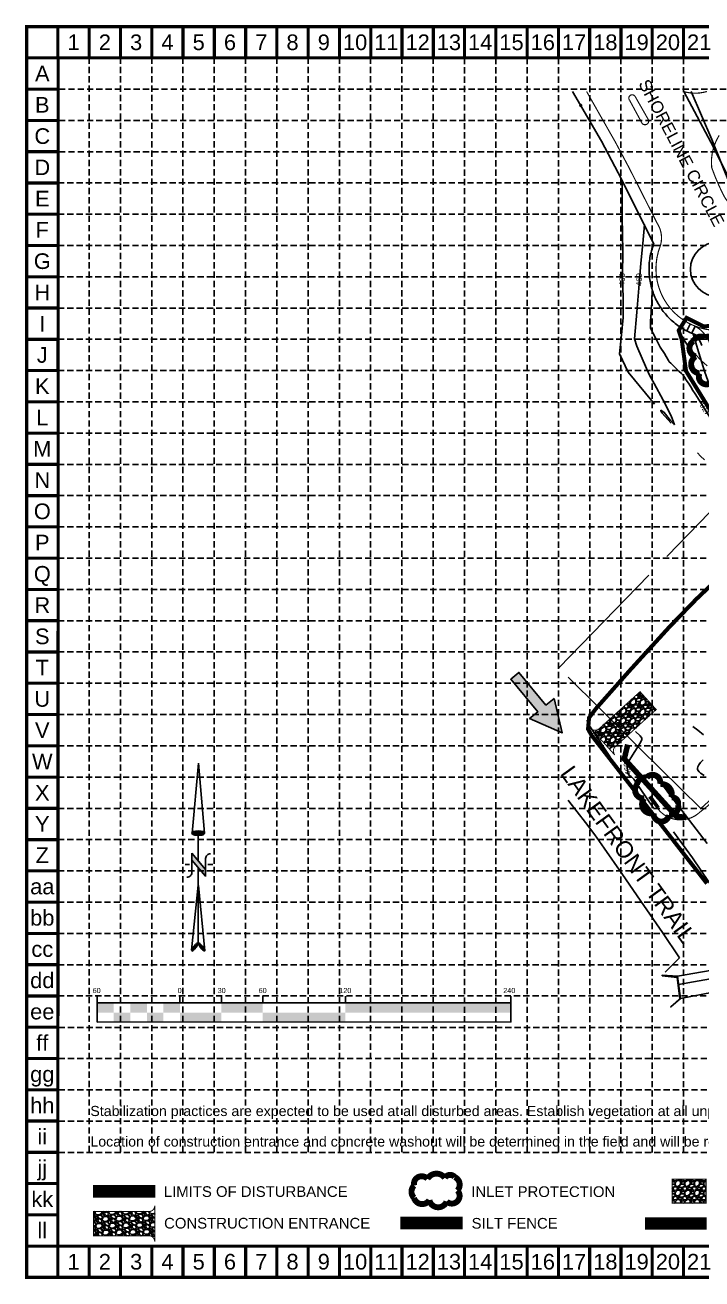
# Model space of a CAD drawing. Header units: inches. Extents: x 12501 to 13956, y 5211 to 6121.
# Drawn here: x 12501 to 12992, y 5211 to 6121 of the extents above; entities that cross this region are included whole.
import ezdxf
from ezdxf.enums import TextEntityAlignment as Align

# ---------------------------------------------------------------- set-up
doc = ezdxf.new("R2010")
doc.units = ezdxf.units.IN
doc.header["$MEASUREMENT"] = 0
for name, pattern in [('ACAD_ISO02W100', [15, 12, -3]), ('DASHED', [0.75, 0.5, -0.25]), ('HIDDEN', [0.375, 0.25, -0.125]), ('PHANTOM2', [1.25, 0.625, -0.125, 0.125, -0.125, 0.125, -0.125])]:
    doc.linetypes.add(name, pattern=pattern)
doc.layers.get('0').update_dxf_attribs({"color": 9})
for name, color, linetype in [('ARROWS', 252, 'Continuous'), ('BASE', 7, 'Continuous'), ('CenterLine', 250, 'Continuous'), ('Curb', 250, 'Continuous'), ('EC', 43, 'Continuous'), ('GRID', 254, 'HIDDEN'), ('LEGEND', 7, 'Continuous'), ('Misc', 250, 'Continuous'), ('NARROW', 7, 'Continuous'), ('PC', 43, 'Continuous'), ('PropertyLine', 250, 'Continuous'), ('SILT FENCE', 200, 'Continuous'), ('Storm', 5, 'Continuous')]:
    doc.layers.add(name, color=color, linetype=linetype)
doc.styles.get("Standard").update_dxf_attribs({"font": 'ARIAL.TTF', "height": 25})

# ---------------------------------------------------------------- blocks, each defined once
blk = doc.blocks.new('A$C696B6F37')
at = {"layer": 'CenterLine'}
h = blk.add_hatch(color=7, dxfattribs=at)
h.paths.add_polyline_path([(2191, 83), (3632, 83), (3632, 167), (2191, 167)])
h.paths.add_polyline_path([(1471, 83), (2191, 83), (2191, 0), (1471, 0)])
h.paths.add_polyline_path([(1111, 83), (750, 83), (750, 0), (1111, 0)])
h.paths.add_polyline_path([(1471, 167), (1111, 167), (1111, 83), (1471, 83)])
h.paths.add_polyline_path([(751, 167), (607, 167), (607, 83), (750, 83)])
h.paths.add_polyline_path([(607, 83), (463, 83), (463, 0), (606, 0)])
h.paths.add_polyline_path([(463, 167), (319, 167), (319, 83), (463, 83)])
h.paths.add_polyline_path([(319, 83), (175, 83), (175, 0), (318, 0)])
h.paths.add_polyline_path([(175, 167), (31, 167), (31, 83), (175, 83)])
edge = h.paths.add_edge_path()
edge.add_line((31, 83), (3618, 83))
at = {"layer": 'CenterLine', "color": 7}
for p, q in [((31, 167), (31, 227)), ((751, 167), (751, 227)), ((1111, 167), (1111, 227)), ((1471, 167), (1471, 227)), ((2191, 167), (2191, 227)), ((3632, 167), (3632, 227))]:
    blk.add_line(p, q, dxfattribs=at)
blk.add_lwpolyline([(31, 167), (3632, 167), (3632, 2), (31, 0)], close=True, dxfattribs=at)
for s, p in [('60', (-9, 253)), ('0', (731, 253)), ('30', (1079, 253)), ('60', (1436, 253)), ('120', (2138, 253)), ('240', (3565, 253))]:
    blk.add_text(s, height=45, dxfattribs=at).set_placement(p)
blk = doc.blocks.new('North Arrow')
at = {"layer": 'NARROW'}
for p, q in [((32.43, 3.06), (32.43, 4.63)), ((0, 0), (22.36, 2)), ((0, 0), (22.33, -2.02)), ((28.77, -2.09), (34.02, 2.32)), ((36.18, 2.33), (30.46, 2.33)), ((36.16, 2.32), (31.04, -2.09)), ((39.1, 0.01), (59.96, 2.11)), ((31.2, -0.05), (21.66, -0.05)), ((21.66, -0.05), (21.66, -0.05)), ((28.77, -2.09), (34.95, -2.09)), ((32.43, -4.26), (32.43, -2.8)), ((57.45, -0.05), (33.41, -0.05)), ((59.83, -2.14), (39.04, -0.01)), ((57.69, -0.03), (57.77, -0.01)), ((57.77, -0.05), (57.69, -0.03))]:
    blk.add_line(p, q, dxfattribs=at)
blk.add_lwpolyline([(22.36, -2.03), (22.59, -1.93, 0.091577), (22.87, -1.44, 0.048306), (23.03, -0.75), (23.07, -0.01), (23.01, 0.82, 0.048306), (22.87, 1.42, 0.091577), (22.59, 1.91), (22.36, 2.01), (22.14, 1.91, 0.091577), (21.86, 1.42, 0.048306), (21.72, 0.82), (21.66, -0.01), (21.72, -0.83, 0.048306), (21.86, -1.44, 0.091577), (22.14, -1.93)], format="xyb", close=True, dxfattribs=at)
for points in [[(57.46, -0.03), (57.44, 0.08, -0.066818), (57.67, 0.47, -0.03073), (58.01, 0.84), (58.52, 1.29), (59.07, 1.7, -0.03073), (59.5, 1.95, -0.066818), (59.93, 2.1), (60.04, 2.06)], [(60.04, 2.06), (60.05, 1.95, -0.066818), (59.82, 1.56, -0.03073), (59.43, 1.14), (58.97, 0.74), (58.42, 0.33, -0.03073), (57.99, 0.08, -0.036692), (57.76, -0.02)], [(57.46, -0.04), (57.44, -0.15, 0.066818), (57.67, -0.54, 0.03073), (58.01, -0.9), (58.52, -1.36), (59.07, -1.77, 0.03073), (59.5, -2.02, 0.066818), (59.93, -2.17), (60.04, -2.13)], [(60.04, -2.13), (60.05, -2.01, 0.066818), (59.82, -1.63, 0.03073), (59.43, -1.2), (58.97, -0.8), (58.42, -0.4, 0.03073), (57.99, -0.15, 0.036692), (57.76, -0.05)]]:
    blk.add_lwpolyline(points, format="xyb", dxfattribs=at)
for centre, start, end in [((30.46, 3.86), 178.8769, 270), ((34.95, -3.62), 358.8769, 90)]:
    blk.add_arc(centre, 1.53, start, end, dxfattribs=at)
for points in [[(23.03, -0.76), (21.67, -0.05), (23.07, -0.05), (21.72, 0.82)], [(23.07, -0.05), (21.72, 0.82), (23.02, 0.75), (21.85, 1.42)], [(23.02, 0.75), (21.85, 1.42), (22.87, 1.44), (22.14, 1.91)], [(22.87, 1.44), (22.14, 1.91), (22.59, 1.91), (22.36, 2)], [(31.05, -2.09), (36.15, 2.36), (28.75, -2.06), (34.01, 2.36)], [(57.44, 0.08), (57.7, -0.01), (57.5, 0.21), (57.77, -0.01)], [(57.45, -0.04), (57.69, -0.02), (57.44, 0.08), (57.7, -0.01)], [(57.5, 0.21), (57.77, -0.01), (57.6, 0.39), (57.94, 0.06)], [(57.6, 0.39), (57.94, 0.06), (57.68, 0.5), (58.07, 0.13)], [(57.68, 0.5), (58.07, 0.13), (57.84, 0.66), (58.29, 0.26)], [(57.84, 0.66), (58.29, 0.26), (58.03, 0.86), (58.52, 0.41)], [(58.03, 0.86), (58.52, 0.41), (58.26, 1.07), (58.73, 0.57)], [(58.26, 1.07), (58.73, 0.57), (58.52, 1.3), (59.05, 0.81)], [(58.52, 1.3), (59.05, 0.81), (58.7, 1.42), (59.26, 0.99)], [(59.26, 1), (58.69, 1.42), (59.45, 1.15), (59, 1.65)], [(59.45, 1.15), (59, 1.65), (59.62, 1.34), (59.28, 1.82)], [(59.62, 1.34), (59.28, 1.82), (59.81, 1.55), (59.49, 1.95)], [(59.81, 1.55), (59.49, 1.95), (59.93, 1.73), (59.69, 2.04)], [(59.93, 1.73), (59.69, 2.04), (60.05, 1.94), (59.93, 2.1)], [(60.05, 1.94), (59.93, 2.1), (60.04, 2.06)], [(22.87, -1.44), (21.72, -0.87), (23.03, -0.76), (21.67, -0.05)], [(22.58, -1.93), (21.86, -1.45), (22.87, -1.44), (21.72, -0.87)], [(22.36, -2.01), (22.14, -1.93), (22.58, -1.93), (21.86, -1.45)], [(57.44, -0.14), (57.69, -0.02), (57.45, -0.04), (57.69, -0.02)], [(57.46, -0.19), (57.7, -0.03), (57.44, -0.14), (57.69, -0.02)], [(57.53, -0.33), (57.76, -0.05), (57.46, -0.19), (57.7, -0.03)], [(57.63, -0.48), (57.9, -0.1), (57.53, -0.33), (57.76, -0.05)], [(57.78, -0.66), (58.09, -0.2), (57.63, -0.48), (57.9, -0.1)], [(57.97, -0.87), (58.34, -0.35), (57.78, -0.66), (58.09, -0.2)], [(58.24, -1.11), (58.61, -0.54), (57.97, -0.87), (58.34, -0.35)], [(58.61, -1.43), (58.93, -0.77), (58.24, -1.11), (58.61, -0.54)], [(58.91, -1.64), (59.2, -1), (58.61, -1.43), (58.93, -0.77)], [(59.12, -1.79), (59.57, -1.36), (58.92, -1.65), (59.2, -1.01)], [(59.35, -1.93), (59.81, -1.62), (59.12, -1.79), (59.57, -1.36)], [(59.54, -1.32), (59.41, -1.18), (59.21, -1.01)], [(59.58, -2.05), (59.93, -1.79), (59.35, -1.93), (59.81, -1.62)], [(59.78, -2.13), (60.05, -2.01), (59.58, -2.05), (59.93, -1.79)], [(59.92, -2.17), (60.04, -2.13), (59.78, -2.13), (60.05, -2.01)]]:
    blk.add_solid(points, dxfattribs=at)
blk = doc.blocks.new('flow arrow')
blk.add_lwpolyline([(-67.01, -25.36), (-59.33, -25.42), (-59.57, -56.14), (-51.89, -56.2), (-51.65, -25.48), (-43.97, -25.54), (-55.3, -2.41), (-67.01, -25.36)], close=True)
at = {"color": 254}
for points in [[(-43.97, -25.54), (-67.01, -25.36), (-55.3, -2.41), (-67.01, -25.36)], [(-59.57, -56.14), (-51.89, -56.2), (-59.33, -25.42), (-51.65, -25.48)]]:
    blk.add_solid(points, dxfattribs=at)

msp = doc.modelspace()

# ---------------------------------------------------------------- hatches: boundary and pattern name
at = {"layer": 'LEGEND'}
h = msp.add_hatch(dxfattribs=at)
h.set_pattern_fill('GRAVEL', color=33, scale=6.989664, angle=-181.80366, style=0)
h.set_pattern_definition([(46.209145, (17356.57245, 15326.57136), (57.869566444, 61.11585162), [0.9403615, -93.0959554]), (3.1660448, (17357.2232, 15327.25018), (-84.054418732, -4.346184177), [1.61369, -159.7552455]), (310.7067448, (17358.83443, 15327.3393), (-67.44198745, 79.048237646), [1.1378335, -112.6456553]), (85.4700448, (17361.61405, 15329.00006), (-11.386100776, -139.504034817), [1.469493, -145.4797856]), (111.0300448, (17361.7301, 15330.46496), (32.291120778, -84.934375833), [1.4409543, -142.654668]), (175.4700448, (17361.213, 15331.80994), (139.504034817, -11.386100776), [1.469493, -145.4797856]), (215.8905448, (17359.7481, 15331.926), (93.020631121, 67.0019928423), [1.9433294, -192.3894574]), (250.4516448, (17358.17375, 15330.78674), (-53.743404077, -152.156427871), [1.834703, -181.635663]), (299.6259448, (17357.55985, 15329.0578), (53.029717284, -92.580556337), [1.4744697, -145.972662]), (353.432745, (17358.28873, 15327.7761), (-76.628227648, 9.406102382), [1.683335, -82.483373]), (40.5937448, (17359.96102, 15327.58355), (86.2544264724, 74.208202324), [2.176917, -215.514944]), (317.010445, (17354.6999, 15329.2877), (47.583452925, -43.45716484), [0.7430083, -73.558138]), (349.6655448, (17355.2434, 15328.78108), (-90.380611919, 16.832410336), [1.4135688, -139.943643]), (43.196345, (17356.634, 15328.5275), (0.2199964, 6.9862036), [0.9884853, -8.896389]), (21.394945, (17357.0967, 15327.67375), (-35.37099818, -12.87243036), [0.532319, -52.6993786]), (109.997745, (17357.5923, 15327.868), (6.32621166, -21.17860248), [0.752808, -36.8876883]), (209.160145, (17357.3349, 15328.5754), (-21.39858368, -13.31243154), [1.222695, -39.5337027]), (339.761445, (17356.2671, 15327.9796), (-13.75240986, 7.42618306), [0.8841296, -21.2191323]), (194.5858448, (17361.6443, 15327.74034), (-70.522016941, -18.758589261), [1.2385685, -122.6185993]), (248.542545, (17360.44566, 15327.42843), (30.36473283, 75.968246071), [1.0390905, -102.869743]), (111.394945, (17356.2231, 15326.5824), (12.87243036, -35.37099818), [1.0646307, -52.1670668]), (161.8068448, (17355.83476, 15327.57363), (69.202042012, -23.158517349), [1.2385685, -122.6185993]), (157.640345, (17361.7807, 15332.0718), (34.491028114, -15.07235704), [1.194394, -58.525327]), (112.971445, (17360.6761, 15332.52616), (32.510991822, -77.948219498), [1.000766, -99.0759977]), (244.997745, (17356.3733, 15333.5708), (-15.0723938, -34.49101217), [1.0646307, -52.1670668]), (195.5503448, (17355.9233, 15332.6059), (91.700616674, 25.084814166), [1.1716844, -115.9964445]), (247.640345, (17359.7965, 15333.463), (15.07235704, 34.491028114), [0.597197, -59.1225237]), (279.506245, (17356.7924, 15333.5576), (6.10619928, -28.16480674), [0.356403, -35.2840286]), (344.160145, (17356.8513, 15333.206), (-20.73861212, 7.64617703), [1.4409543, -27.378166]), (4.2053448, (17358.23755, 15332.81274), (-70.082008584, -4.786233138), [1.3353754, -132.2019744]), (121.886445, (17357.3547, 15329.2041), (6.54621812, -14.1923964), [1.0080634, -24.193528]), (171.3535448, (17356.82217, 15330.06006), (-118.3254250965, 17.712396612), [1.7599556, -174.2353]), (239.141745, (17355.0822, 15330.32464), (29.484780414, 48.02342714), [0.719628, -71.2433707]), (268.196345, (17354.713, 15329.707), (6.766205, -7.2061978), [0.41938, -6.5702845]), (298.452745, (17358.37067, 15332.59875), (-26.404794893, 49.78341134), [0.971032, -96.1324893]), (226.209145, (17358.8333, 15331.745), (-57.869566444, -61.11585162), [1.880723, -92.155594]), (178.196345, (17357.532, 15330.3874), (-7.2061978, -6.766205), [1.8173127, -5.1723517]), (143.501145, (17355.71538, 15330.44457), (68.321997624, -51.103432328), [1.105164, -109.411132]), (72.250945, (17354.827, 15331.1019), (7.86618609, 27.7248102), [1.017709, -49.8678166]), (25.8423448, (17355.13722, 15332.0712), (134.93776279, 65.682138162), [1.657005, -164.043747]), (353.6224448, (17356.62852, 15332.79348), (90.600627042, -9.846117843), [1.753001, -173.546895])])
edge = h.paths.add_edge_path()
edge.add_line((12911.5, 5610.51), (12929.08, 5591.07))
edge.add_arc((12932.32, 5594), 4.37, 132.16966, 222.1306, ccw=False)
edge.add_line((12929.39, 5597.24), (12959.08, 5624.1))
edge.add_line((12959.08, 5624.1), (12947.35, 5637.07))
edge.add_line((12947.35, 5637.07), (12917.67, 5610.2))
edge.add_arc((12914.74, 5613.44), 4.37, 222.1306, 312.16966, ccw=False)
at = {"layer": 'LEGEND', "linetype": 'ACAD_ISO02W100'}
h = msp.add_hatch(dxfattribs=at)
h.set_pattern_fill('GRAVEL', color=240, scale=6.913975, style=0)
h.set_pattern_definition([(228.0128, (12459.26924, 4916.9383), (-55.31178444, -62.22578052), [0.93018, -92.087836]), (184.9697, (12458.64698, 4916.2469), (82.96770226, 6.91391448), [1.596215, -158.025285]), (132.5104, (12457.05677, 4916.10863), (69.13968166, -76.05378038), [1.12551, -111.425836]), (267.2737, (12454.36032, 4914.38014), (6.91394705, 138.2794937), [1.45358, -143.90441]), (292.8337, (12454.29118, 4912.9282), (-34.5699414, 82.96767019), [1.42535, -141.109886]), (357.2737, (12454.8443, 4911.61455), (-138.2794937, 6.91394705), [1.45358, -143.90441]), (37.6942, (12456.29623, 4911.5454), (-89.881720365, -69.13967949), [1.922285, -190.306106]), (72.2553, (12457.8173, 4912.7208), (48.39789649, 152.10741477), [1.814835, -179.668763]), (121.4296, (12458.37043, 4914.44928), (-55.3118536, 89.88163526), [1.4585, -144.39195]), (175.2364, (12457.6099, 4915.6938), (76.05372695, -6.91391604), [1.665106, -81.590175]), (222.3974, (12455.95053, 4915.83208), (-82.96774582, -76.05366567), [2.153344, -213.18117]), (138.8141, (12461.20516, 4914.311), (-48.39784245, 41.4838289), [0.73496, -72.76159]), (171.4692, (12460.65204, 4914.79498), (89.88165772, -13.82800386), [1.39826, -138.42822]), (225, (12459.269, 4915.0024), (-8e-16, -6.913977), [0.97778, -8.80005]), (203.1986, (12458.7853, 4915.8321), (34.569871, 13.8279583), [0.526554, -52.128706]), (291.8014, (12458.3013, 4915.6247), (-6.913974, 20.7419256), [0.744656, -36.48824]), (30.9638, (12458.5778, 4914.9333), (20.74191, 13.8279663), [1.209455, -39.1056]), (161.5651, (12459.615, 4915.5555), (13.827952, -6.9139635), [0.874556, -20.989354]), (16.3895, (12454.2912, 4915.62466), (69.13976103, 20.74187334), [1.225156, -121.290784]), (70.3462, (12455.46656, 4915.97036), (-27.65586547, -76.05373518), [1.02784, -101.755785]), (293.1986, (12459.6149, 4916.9383), (-13.8279583, 34.569871), [1.0531, -51.60216]), (343.6105, (12460.02978, 4915.97036), (-69.13976103, 20.74187334), [1.225156, -121.290784]), (339.444, (12454.2912, 4911.338), (-34.5698857, 13.8279215), [1.18146, -57.891567]), (294.7751, (12455.3974, 4910.92315), (-34.5698189, 76.05374407), [0.98993, -98.00312]), (66.8014, (12459.6841, 4910.0243), (13.8279583, 34.569871), [1.0531, -51.60216]), (17.354, (12460.0989, 4910.9923), (-89.88168354, -27.65586032), [1.158996, -114.74034]), (69.444, (12456.2962, 4910.0243), (-13.8279215, -34.5698857), [0.59073, -58.482297]), (101.3099, (12459.2692, 4910.0243), (-6.9139582, 27.6559035), [0.352544, -34.901944]), (165.9638, (12459.2001, 4910.37), (20.7419275, -6.913961), [1.42535, -27.08169]), (186.009, (12457.8173, 4910.71573), (69.1397441, 6.91396986), [1.320915, -130.77038]), (303.6901, (12458.5778, 4914.311), (-6.913984, 13.827946), [0.99715, -23.93154]), (353.1572, (12459.13096, 4913.48132), (117.53756352, -13.82800446), [1.7409, -172.348537]), (60.9454, (12460.85946, 4913.2739), (-27.6558985, -48.39782474), [0.711835, -70.47189]), (90, (12461.205, 4913.896), (-6.913975, 6.913975), [0.41484, -6.499136]), (120.2564, (12457.67903, 4910.92315), (27.65586298, -48.39783906), [0.96052, -95.09149]), (48.0128, (12457.19505, 4911.75283), (55.31178444, 62.22578052), [1.86036, -91.15766]), (0, (12458.4396, 4913.1356), (6.913975, 6.913975), [1.79763, -5.11634]), (325.3048, (12460.2372, 4913.13563), (-69.13970614, 48.3978816), [1.093196, -108.22634]), (254.0546, (12461.136, 4912.5134), (-6.9139738, -27.6558992), [1.00669, -49.32781]), (207.646, (12460.85946, 4911.5454), (-131.36548809, -69.13979916), [1.63906, -162.267347]), (175.4261, (12459.40752, 4910.78487), (-89.88167344, 6.91393864), [1.73402, -171.667587])])
h.paths.add_polyline_path([(12970.62, 5265.99), (12995.22, 5266.03), (12995.22, 5283.32), (12970.6, 5283.27)])
at = {"layer": 'LEGEND'}
h = msp.add_hatch(dxfattribs=at)
h.set_pattern_fill('GRAVEL', color=33, scale=6.989664, angle=-43.93426, style=0)
h.set_pattern_definition([(184.078545, (2781.02703, 1014.1876), (-83.91499975, -6.504372116), [0.9403615, -93.0959554]), (141.0354448, (2780.08905, 1014.1207), (65.251762471, -53.162412658), [1.61369, -159.7552455]), (88.576145, (2778.83435, 1015.13545), (-3.011189007, -103.865192855), [1.1378335, -112.6456553]), (223.339445, (2775.65887, 1015.76844), (102.026619506, 95.820602865), [1.469493, -145.4797856]), (248.899445, (2774.5901, 1014.7599), (33.028248866, 84.650454553), [1.4409543, -142.654668]), (313.339445, (2774.07135, 1013.41556), (-95.820602865, 102.026619506), [1.469493, -145.4797856]), (353.7599448, (2775.0799, 1012.3468), (-113.9322084886, 12.7104967616), [1.9433294, -192.3894574]), (28.3210448, (2777.0117, 1012.13557), (141.9270581506, 76.789596879), [1.834703, -181.635663]), (77.495345, (2778.6268, 1013.00598), (22.777371162, 104.232920375), [1.4744697, -145.972662]), (131.302145, (2778.94605, 1014.44547), (50.519020625, -58.3796933), [1.683335, -82.483373]), (178.4631448, (2777.835, 1015.71006), (-113.7483610394, 2.8273201187), [2.176917, -215.514944]), (94.879845, (2780.59355, 1010.91695), (-6.136673434, 64.14866645), [0.7430083, -73.558138]), (127.534945, (2780.53034, 1011.65727), (55.736295331, -73.112587366), [1.4135688, -139.943643]), (181.065745, (2779.669, 1012.778), (-4.8496578, -5.0335135), [0.9884853, -8.896389]), (159.264345, (2779.8987, 1013.7217), (34.866877286, -14.181249736), [0.532319, -52.6993786]), (247.867145, (2779.4009, 1013.9102), (9.51545879, 19.950193), [0.752808, -36.8876883]), (347.029545, (2779.1173, 1013.2128), (24.79985047, -4.481923), [1.222695, -39.5337027]), (117.630845, (2780.3088, 1012.9384), (5.21737746, -14.7328186), [0.8841296, -21.2191323]), (332.455245, (2776.48147, 1016.72297), (64.88406383, -33.396074701), [1.2385685, -122.6185993]), (26.411945, (2777.57965, 1016.1502), (-73.48025352, -35.970039666), [1.0390905, -102.869743]), (249.264345, (2781.2787, 1013.9451), (14.181249736, 34.866877286), [1.0646307, -52.1670668]), (299.676245, (2780.90177, 1012.94943), (-35.786196679, 63.597072824), [1.2385685, -122.6185993]), (295.509745, (2773.4747, 1013.6022), (-15.468275675, 34.31529418), [1.194394, -58.525327]), (250.840845, (2773.98906, 1012.52424), (28.178715727, 79.616892002), [1.000766, -99.0759977]), (22.867145, (2776.4794, 1008.8631), (34.31531075, 15.46823919), [1.0646307, -52.1670668]), (333.419745, (2777.46035, 1009.2768), (-84.834263687, 42.91152182), [1.1716844, -115.9964445]), (25.509745, (2774.013, 1011.2394), (-34.31529418, -15.468275675), [0.597197, -59.1225237]), (57.375645, (2776.1774, 1009.1541), (14.36512889, 24.98369629), [0.356403, -35.2840286]), (122.029545, (2776.3695, 1009.4542), (10.25089162, -19.58247372), [1.4409543, -27.378166]), (142.074745, (2775.6053, 1010.67585), (55.184770935, -43.463053409), [1.3353754, -132.2019744]), (259.755845, (2778.6808, 1012.7598), (4.66579184, 14.9166844), [1.0080634, -24.193528]), (309.2229448, (2778.50153, 1011.76782), (75.8703480196, -92.511218289), [1.7599556, -174.2353]), (17.011145, (2779.6144, 1010.4044), (-54.08164385, -15.835959996), [0.719628, -71.2433707]), (46.065745, (2780.3026, 1010.615), (-0.1838556, 9.8831682), [0.41938, -6.5702845]), (76.322145, (2775.6501, 1010.92385), (-13.813584142, -54.633196237), [0.971032, -96.1324893]), (4.078545, (2775.87974, 1011.86735), (83.91499975, 6.504372116), [1.880723, -92.155594]), (316.065745, (2777.756, 1012.001), (9.8831682, 0.1838556), [1.8173127, -5.1723517]), (281.370545, (2779.0644, 1010.7402), (-16.387454367, 83.731162027), [1.105164, -109.411132]), (210.120345, (2779.2823, 1009.6567), (-24.43213722, -15.28439254), [1.017709, -49.8678166]), (163.7117448, (2778.402, 1009.14602), (-144.133305861, 41.8082915445), [1.657005, -164.043747]), (131.4918448, (2776.8115, 1009.61077), (-60.586026658, 68.079020489), [1.753001, -173.546895])])
edge = h.paths.add_edge_path()
edge.add_line((12595.33, 5237.93), (12595.33, 5264.15))
edge.add_arc((12590.96, 5264.15), 4.37, -89.96094, 0, ccw=False)
edge.add_line((12590.96, 5259.78), (12550.93, 5259.77))
edge.add_line((12550.93, 5259.77), (12550.93, 5242.29))
edge.add_line((12550.93, 5242.29), (12590.96, 5242.3))
edge.add_arc((12590.96, 5237.93), 4.37, 0, 90.03906, ccw=False)
at = {"layer": 'Storm'}
msp.add_hatch(color=5, dxfattribs=at).paths.add_polyline_path([(12955.6, 5561.91), (12953.24, 5560.13), (12959.48, 5552.06), (12961.56, 5553.59)])

# ---------------------------------------------------------------- linework, layer by layer
at = {"layer": 'BASE', "const_width": 2.27}
for points in [[(12502.4, 5212.07), (13954.53, 5212.07), (13954.53, 6119.64), (12502.4, 6119.64)], [(12525.04, 5234.75), (13931.9, 5234.71), (13931.87, 6096.97), (12525.33, 6096.99)]]:
    msp.add_lwpolyline(points, close=True, dxfattribs=at)
for points in [[(12525.09, 6096.96), (12525.09, 6119.64)], [(12547.78, 6096.96), (12547.78, 6119.64)], [(12570.47, 6096.96), (12570.47, 6119.64)], [(12593.16, 6096.96), (12593.16, 6119.64)], [(12615.85, 6096.96), (12615.85, 6119.64)], [(12638.54, 6096.96), (12638.54, 6119.64)], [(12661.23, 6096.96), (12661.23, 6119.64)], [(12683.92, 6096.96), (12683.92, 6119.64)], [(12706.61, 6096.96), (12706.61, 6119.64)], [(12729.3, 6096.96), (12729.3, 6119.64)], [(12751.99, 6096.96), (12751.99, 6119.64)], [(12774.68, 6096.96), (12774.68, 6119.64)], [(12797.37, 6096.96), (12797.37, 6119.64)], [(12820.06, 6096.96), (12820.06, 6119.64)], [(12842.75, 6096.96), (12842.75, 6119.64)], [(12865.44, 6096.96), (12865.44, 6119.64)], [(12888.12, 6096.96), (12888.12, 6119.64)], [(12910.81, 6096.96), (12910.81, 6119.64)], [(12933.5, 6096.96), (12933.5, 6119.64)], [(12956.19, 6096.96), (12956.19, 6119.64)], [(12978.88, 6096.96), (12978.88, 6119.64)], [(12525.09, 6096.96), (12502.4, 6096.96)], [(12525.09, 6074.27), (12502.4, 6074.27)], [(12525.09, 6051.58), (12502.4, 6051.58)], [(12525.09, 6028.89), (12502.4, 6028.89)], [(12525.09, 6006.2), (12502.4, 6006.2)], [(12525.09, 5983.51), (12502.4, 5983.51)], [(12525.09, 5960.82), (12502.4, 5960.82)], [(12525.09, 5938.13), (12502.4, 5938.13)], [(12525.09, 5915.44), (12502.4, 5915.44)], [(12525.09, 5892.75), (12502.4, 5892.75)], [(12525.09, 5870.06), (12525.09, 5892.75)], [(12525.09, 5870.06), (12502.4, 5870.06)], [(12525.09, 5847.37), (12502.4, 5847.37)], [(12525.09, 5824.68), (12502.4, 5824.68)], [(12525.09, 5801.99), (12502.4, 5801.99)], [(12525.09, 5779.3), (12502.4, 5779.3)], [(12525.09, 5756.61), (12502.4, 5756.61)], [(12525.09, 5733.92), (12502.4, 5733.92)], [(12525.09, 5711.23), (12502.4, 5711.23)], [(12525.09, 5688.55), (12502.4, 5688.55)], [(12525.09, 5665.86), (12502.4, 5665.86)], [(12525.09, 5643.17), (12502.4, 5643.17)], [(12525.09, 5620.48), (12502.4, 5620.48)], [(12525.09, 5597.79), (12502.4, 5597.79)], [(12525.09, 5575.1), (12502.4, 5575.1)], [(12525.09, 5552.41), (12502.4, 5552.41)], [(12525.09, 5529.72), (12502.4, 5529.72)], [(12525.09, 5507.03), (12502.4, 5507.03)], [(12525.09, 5484.34), (12502.4, 5484.34)], [(12525.09, 5461.65), (12502.4, 5461.65)], [(12525.09, 5438.96), (12502.4, 5438.96)], [(12525.09, 5416.27), (12502.4, 5416.27)], [(12525.09, 5393.58), (12502.4, 5393.58)], [(12525.09, 5370.89), (12502.4, 5370.89)], [(12525.09, 5348.2), (12502.4, 5348.2)], [(12525.09, 5325.51), (12502.4, 5325.51)], [(12525.09, 5302.82), (12502.4, 5302.82)], [(12525.09, 5280.13), (12502.4, 5280.13)], [(12525.09, 5257.45), (12502.4, 5257.45)], [(12525.09, 5234.76), (12502.4, 5234.76)], [(12525.09, 5212.07), (12525.09, 5234.76)], [(12547.78, 5212.07), (12547.78, 5234.76)], [(12570.47, 5212.07), (12570.47, 5234.76)], [(12593.16, 5212.07), (12593.16, 5234.76)], [(12615.85, 5212.07), (12615.85, 5234.76)], [(12638.54, 5212.07), (12638.54, 5234.76)], [(12661.23, 5212.07), (12661.23, 5234.76)], [(12683.92, 5212.07), (12683.92, 5234.76)], [(12706.61, 5212.07), (12706.61, 5234.76)], [(12729.3, 5212.07), (12729.3, 5234.76)], [(12751.99, 5212.07), (12751.99, 5234.76)], [(12774.68, 5212.07), (12774.68, 5234.76)], [(12797.37, 5212.07), (12797.37, 5234.76)], [(12820.06, 5212.07), (12820.06, 5234.76)], [(12842.75, 5212.07), (12842.75, 5234.76)], [(12865.44, 5212.07), (12865.44, 5234.76)], [(12888.12, 5212.07), (12888.12, 5234.76)], [(12910.81, 5212.07), (12910.81, 5234.76)], [(12933.5, 5212.07), (12933.5, 5234.76)], [(12956.19, 5212.07), (12956.19, 5234.76)], [(12978.88, 5212.07), (12978.88, 5234.76)]]:
    msp.add_lwpolyline(points, dxfattribs=at)
at = {"layer": 'Curb', "color": 7, "const_width": 0.833}
for points in [[(13004.74, 6040.77, 0.169372), (12999.33, 6017.28, 0.029977), (13007.43, 5998.24, 0.144483), (13018.23, 5986.25, -2.482815), (12961.92, 5960.22, 0.227788), (12959.78, 5976.92), (12939.48, 6017.02), (12929.56, 6035.64), (12908.55, 6072.6)], [(12995.84, 6072.6, -0.148604), (12978.78, 6072.6)], [(13023.84, 5769.48, 0.451337), (13033.09, 5797.17, -0.035485), (12998.28, 5888.58), (12998.28, 5888.58, 0.222383), (12986.03, 5902.8)], [(13051.32, 5640.69, -0.264563), (13041.96, 5601.48), (13015.26, 5573.68), (12996.58, 5554.27), (12990.54, 5549.48, -0.43762), (12960.31, 5552)]]:
    msp.add_lwpolyline(points, format="xyb", dxfattribs=at)
msp.add_lwpolyline([(12939.77, 6066.18), (12948.95, 6049.26, 0.751845), (12953.55, 6051.79), (12943.81, 6068.92, 1.107458)], format="xyb", close=True, dxfattribs=at)
at = {"layer": 'Curb', "color": 7}
msp.add_circle((13003.65, 5943.54), 19.82, dxfattribs=at)
at = {"layer": 'EC', "color": 31}
for points, elevation in [([(12934.28, 6008.16), (12934.44, 5981.39), (12934.78, 5956.61), (12934.61, 5939.03), (12935.03, 5922.31), (12935.03, 5908.69), (12933.85, 5896.11), (12932.5, 5882.32), (12938.74, 5868.98), (12943.41, 5863.38), (12954.66, 5849.57), (12957.78, 5845.81)], 39), ([(12972.42, 5830.63), (12969.8, 5837.25), (12963.98, 5848.71), (12957.5, 5860.71), (12954.46, 5866.32), (12952.12, 5871.52), (12945.08, 5887.85), (12943.41, 5893.08), (12944.95, 5912.56), (12946.44, 5929.96), (12947.99, 5948.13), (12949.35, 5962.33), (12950.51, 5976.06)], 39.08), ([(12956.25, 5927.63), (12955.84, 5923.63), (12955.77, 5918.81), (12955.42, 5914.95), (12955.28, 5912.39), (12955.15, 5909.08), (12954.92, 5906.27), (12954.87, 5903.28), (12954.87, 5901.47), (12954.96, 5901.12), (12955.53, 5899.49), (12956.59, 5897.38), (12958.93, 5892.79), (12961.88, 5886.98), (12964.97, 5882.38), (12966.29, 5880.23), (12968.01, 5877.5), (12968.54, 5876.49), (12969.55, 5875.43), (12971.4, 5873.72), (12973.65, 5871.54), (12975.46, 5869.69), (12977.4, 5867.84), (12978.32, 5867), (12979.07, 5865.95), (12979.99, 5864.67), (12980.83, 5863.22), (12982.47, 5860.83), (12984.06, 5858.27), (12985.55, 5855.72), (12987.27, 5853.17), (13000.88, 5831.72)], 39.17), ([(12996, 5873.42), (12991.71, 5877.5), (12987.19, 5882.23), (12983.48, 5885.94), (12980.35, 5890.67), (12978.13, 5894.07), (12976.81, 5896.9), (12975.8, 5898.94), (12975.65, 5900.11), (12975.8, 5901.85)], 39.25), ([(12969.93, 5832), (12963.16, 5839.43), (12962.29, 5841.07), (12962.51, 5841.29), (12964.83, 5839.65), (12969.54, 5833.74), (12972.42, 5830.63)], 39.08), ([(12994.01, 5805.22), (12991.15, 5808.03), (12989, 5810.36)], 39.17), ([(12908.63, 5616.37), (12911.11, 5611.59), (12925.35, 5590.11)], 39), ([(12944.01, 5608.14), (12947.34, 5605.12), (12948.54, 5603.38), (12948.54, 5602.29), (12947.72, 5600.12), (12939.36, 5587.22), (12938.16, 5584.4), (12938.05, 5582.28), (12938.11, 5580.43), (12938.49, 5578.15), (12939.25, 5576.58), (12940.77, 5575.44), (12942.89, 5573.53), (12957.05, 5552.63)], 39.08), ([(12985.71, 5611.74), (12989.33, 5609.09), (12993.25, 5605.67)], 39.17), ([(12993.04, 5587.64), (12991.18, 5585.78), (12989.94, 5584.06), (12989.25, 5582.54), (12989.11, 5581.57), (12989.11, 5580.95), (12989.25, 5580.13), (12990.15, 5578.95), (12991.25, 5577.85), (12993.73, 5576.33)], 39.17)]:
    msp.add_lwpolyline(points, dxfattribs=dict(at, elevation=elevation))
at = {"layer": 'GRID', "color": 252, "linetype": 'HIDDEN', "ltscale": 18}
for p, q in [((12547.71, 6097.17), (12547.71, 5302.72)), ((12570.4, 6097.17), (12570.4, 5302.72)), ((12593.09, 6097.17), (12593.09, 5302.72)), ((12615.78, 6097.17), (12615.78, 5302.72)), ((12638.47, 6097.17), (12638.47, 5302.72)), ((12661.15, 6097.17), (12661.15, 5302.72)), ((12683.84, 6097.17), (12683.84, 5302.72)), ((12706.53, 6097.17), (12706.53, 5302.72)), ((12729.22, 6097.17), (12729.22, 5302.72)), ((12751.91, 6097.17), (12751.91, 5302.72)), ((12774.6, 6097.17), (12774.6, 5302.72)), ((12797.29, 6097.17), (12797.29, 5302.72)), ((12820.06, 6096.96), (12820.06, 5302.72)), ((12842.75, 6096.96), (12842.75, 5302.72)), ((12865.44, 6096.96), (12865.44, 5302.72)), ((12888.12, 6096.96), (12888.12, 5302.72)), ((12910.81, 6096.96), (12910.81, 5302.72)), ((12933.5, 6096.96), (12933.5, 5302.72)), ((12956.19, 6096.96), (12956.19, 5302.72)), ((12978.88, 6096.96), (12978.88, 5302.72)), ((12525.93, 6074.19), (13932.68, 6074.19)), ((12525.93, 6051.5), (13932.68, 6051.5)), ((12525.93, 6028.81), (13932.68, 6028.81)), ((12525.09, 6006.2), (13931.84, 6006.2)), ((12525.09, 5983.51), (13931.84, 5983.51)), ((12525.09, 5960.82), (13931.84, 5960.82)), ((12525.09, 5938.13), (13931.84, 5938.13)), ((12525.09, 5915.44), (13931.84, 5915.44)), ((12525.09, 5892.75), (13931.84, 5892.75)), ((12525.09, 5870.06), (13931.84, 5870.06)), ((12525.09, 5847.37), (13931.84, 5847.37)), ((12525.09, 5824.68), (13931.84, 5824.68)), ((12525.09, 5801.99), (13931.84, 5801.99)), ((12525.09, 5779.3), (13931.84, 5779.3)), ((12525.09, 5756.61), (13931.84, 5756.61)), ((12525.09, 5733.92), (13931.84, 5733.92)), ((12525.09, 5711.23), (13931.84, 5711.23)), ((12525.09, 5688.55), (13931.84, 5688.55)), ((12525.09, 5665.86), (13931.84, 5665.86)), ((12525.09, 5643.17), (13931.84, 5643.17)), ((12525.09, 5620.48), (13931.84, 5620.48)), ((12525.09, 5597.79), (13931.84, 5597.79)), ((12525.09, 5575.1), (13931.84, 5575.1)), ((12525.09, 5552.41), (13931.84, 5552.41)), ((12525.09, 5529.72), (13931.84, 5529.72)), ((12525.09, 5507.03), (13931.84, 5507.03)), ((12525.09, 5484.34), (13931.84, 5484.34)), ((12525.09, 5461.65), (13931.84, 5461.65)), ((12525.09, 5438.96), (13931.84, 5438.96)), ((12525.09, 5416.27), (13931.84, 5416.27)), ((12525.6, 5393.48), (13932.35, 5393.48)), ((12525.6, 5370.79), (13932.35, 5370.79)), ((12525.6, 5348.1), (13932.35, 5348.1)), ((12525.6, 5325.41), (13932.35, 5325.41)), ((12525.6, 5302.72), (13932.35, 5302.72))]:
    msp.add_line(p, q, dxfattribs=at)
at = {"layer": 'LEGEND', "color": 170, "ltscale": 100, "const_width": 4.3}
for points in [[(13002.08, 5886.21, 0.520567), (13002.08, 5886.21, 0.765195), (12994.51, 5894.05, 0.417879), (12986.07, 5891.48, 0.6649), (12987.76, 5880.36, 0.744833), (12990.49, 5868.07, 0.975642), (13000.52, 5863.01, 0.520567), (13009.22, 5867.76, 0.520567), (13006.48, 5874.38, 0.540264), (13002.08, 5886.21)], [(12961.93, 5569.97, 0.520567), (12961.93, 5569.97, 0.765195), (12952.15, 5574.79, 0.417879), (12945.08, 5569.53, 0.6649), (12950.42, 5559.63, 0.744833), (12957.14, 5548.98, 0.975642), (12968.29, 5547.61, 0.520567), (12974.88, 5555.02, 0.520567), (12970.06, 5560.32, 0.540264), (12961.93, 5569.97)], [(12793.14, 5283.56, 0.520567), (12793.14, 5283.56, 0.765195), (12783.41, 5278.66, 0.417879), (12783.35, 5269.84, 0.6649), (12794.47, 5268.14, 0.744833), (12807.02, 5267.09, 0.975642), (12814.83, 5275.16, 0.520567), (12812.88, 5284.89, 0.520567), (12805.75, 5284.24, 0.540264), (12793.14, 5283.56)]]:
    msp.add_lwpolyline(points, format="xyb", close=True, dxfattribs=at)
at = {"layer": 'LEGEND', "color": 33, "const_width": 0.699}
for points in [[(12911.5, 5610.51), (12929.08, 5591.07, -0.414014), (12929.39, 5597.24), (12959.08, 5624.1), (12947.35, 5637.07), (12917.67, 5610.2, -0.414413)], [(12595.33, 5237.93), (12595.33, 5264.15, -0.414014), (12590.96, 5259.78), (12550.93, 5259.77), (12550.93, 5242.29), (12590.96, 5242.3, -0.414413)]]:
    msp.add_lwpolyline(points, format="xyb", close=True, dxfattribs=at)
at = {"layer": 'LEGEND', "color": 1, "linetype": 'HIDDEN', "ltscale": 58, "const_width": 8.99}
msp.add_lwpolyline([(12550.59, 5274.48), (12595.68, 5274.48)], dxfattribs=at)
at = {"layer": 'LEGEND', "color": 240, "const_width": 0.864}
msp.add_lwpolyline([(12970.62, 5265.99), (12995.22, 5266.03), (12995.22, 5283.32), (12970.6, 5283.27)], close=True, dxfattribs=at)
at = {"layer": 'LEGEND', "color": 200, "const_width": 8.99}
msp.add_lwpolyline([(12773.54, 5251.52), (12818.63, 5251.52)], dxfattribs=at)
at = {"layer": 'LEGEND', "color": 84, "const_width": 8.99}
msp.add_lwpolyline([(12950.99, 5251.11), (12995.66, 5251.11)], dxfattribs=at)
at = {"layer": 'Misc', "color": 7, "linetype": 'DASHED', "ltscale": 200}
msp.add_lwpolyline([(13053.64, 5942.53), (13034.34, 5946.98), (13013.17, 6003.13), (12999.52, 6037.79), (12984.31, 6072.6)], dxfattribs=at)
at = {"layer": 'Misc', "color": 7}
for points in [[(12981.28, 5898.81), (12983.75, 5903.85)], [(12987.43, 5902.23), (12984.91, 5897.13)], [(12971.56, 5535.42), (12985.43, 5516.44), (12997.37, 5498.68), (13015.89, 5472.32), (13031.97, 5448.93), (13047.09, 5427.09), (13057.19, 5411.83), (13073.53, 5387.57), (13096.23, 5360.04)]]:
    msp.add_lwpolyline(points, dxfattribs=at)
at = {"layer": 'Misc', "color": 7, "linetype": 'DASHED', "ltscale": 100}
msp.add_lwpolyline([(12958.35, 5576.84), (12969.76, 5561.23), (12995.92, 5526.97)], dxfattribs=at)
at = {"layer": 'Misc', "color": 7}
msp.add_circle((12904.29, 6062.5), 0.667, dxfattribs=at)
msp.add_arc((12975.92, 5882.62), 17.25, 19.27016, 55.04741, dxfattribs=at)
at = {"layer": 'PC', "color": 1, "linetype": 'HIDDEN', "ltscale": 60, "const_width": 2.92}
for points in [[(13014.33, 5903.07), (12993.31, 5902.19), (12981.05, 5908.32), (12975.36, 5899.13), (12977.55, 5892.56), (12980.67, 5869.75), (13002.5, 5834.36)], [(13013.76, 5728.48), (12988.18, 5704.26), (12968.65, 5684.07), (12939.75, 5652.34), (12915.4, 5624.83), (12910.36, 5618.18), (12909.6, 5609.9), (12912.09, 5605.5), (12983.76, 5513.31), (12995.81, 5497.89)]]:
    msp.add_lwpolyline(points, dxfattribs=at)
at = {"layer": 'PropertyLine', "color": 7, "linetype": 'PHANTOM2', "ltscale": 150}
for points in [[(12957.24, 5961.85), (12933.82, 6009.05), (12919.38, 6036.55), (12898.41, 6072.6)], [(13020.74, 5991), (13000.57, 6032.3), (12979.09, 6072.6)], [(12888.41, 5654.28), (12967.23, 5735.68), (13023.79, 5794.14), (13014.58, 5815.46), (13008.55, 5830.36), (13004.51, 5840.62), (12999.37, 5854.65), (12994.17, 5869.65), (12988.97, 5886.16), (12985.8, 5896.76)], [(12965.61, 5433.44), (12975.84, 5443.88), (12963.59, 5462.22), (12947.84, 5484.96), (12934.12, 5505.11), (12934.12, 5505.11), (12921.2, 5523.5), (12914.62, 5533.17), (12907.77, 5542.15), (12895.57, 5557.67), (12895.12, 5558.22)]]:
    msp.add_lwpolyline(points, dxfattribs=at)
at = {"layer": 'PropertyLine', "color": 7, "linetype": 'PHANTOM2', "ltscale": 250}
msp.add_lwpolyline([(12895.12, 5647.63), (12918.13, 5624.86), (12947.27, 5595.89), (12991.51, 5552.24), (12997.02, 5557.28), (13016.69, 5577.73), (13044.56, 5607.01), (13069.12, 5632.29), (13092.73, 5656.42), (13142.17, 5707.23)], dxfattribs=at)
at = {"layer": 'PropertyLine', "color": 7, "linetype": 'PHANTOM2', "ltscale": 150}
for centre, radius, start, end in [((13004.26, 5943.67), 50.41, 158.87089, 248.51954), ((13003.97, 5941.96), 48.71, 248.09965, 266.07182)]:
    msp.add_arc(centre, radius, start, end, dxfattribs=at)
at = {"layer": 'SILT FENCE', "const_width": 4}
msp.add_lwpolyline([(12980.94, 5545.73), (12973.5, 5546.76), (12935.91, 5588.29), (12938.38, 5598.67)], dxfattribs=at)
at = {"layer": 'Storm', "color": 5}
for points in [[(12974.52, 5430.53), (13023.39, 5439.17), (13072.69, 5448.11)], [(12975.34, 5424.51), (13073.39, 5441.93)], [(13075.24, 5432.87), (13030.44, 5424.76), (12976.73, 5414.47)], [(12974.52, 5430.53), (12976.73, 5414.47), (12969.58, 5408.28), (12976.17, 5414.49), (12974.19, 5429.74), (12963.38, 5430.89), (12963.44, 5431.42), (12974.52, 5430.53)]]:
    msp.add_lwpolyline(points, dxfattribs=at)

# ---------------------------------------------------------------- block references
at = {"layer": 'ARROWS', "rotation": 220.0562216514315}
msp.add_blockref('flow arrow', (12849.95, 5569.69), dxfattribs=at)
at = {"layer": 'BASE', "xscale": 2.268945000000713, "yscale": 2.268945000000713, "zscale": 2.268945000000279, "rotation": 270}
msp.add_blockref('North Arrow', (12626.94, 5585.13), dxfattribs=at)
at = {"layer": 'PC', "xscale": 0.08333333333393966, "yscale": 0.08333333333303017, "zscale": 0.08333333333333001}
msp.add_blockref('A$C696B6F37', (12551.04, 5397.26), dxfattribs=at)

# ---------------------------------------------------------------- texts
at = {"layer": 'BASE'}
for s, height, p in [('1', 11.34, (12536.44, 6108.3)), ('2', 11.34, (12559.13, 6108.3)), ('3', 11.34, (12581.82, 6108.3)), ('4', 11.34, (12604.51, 6108.3)), ('5', 11.34, (12627.2, 6108.3)), ('6', 11.34, (12649.89, 6108.3)), ('7', 11.34, (12672.58, 6108.3)), ('8', 11.34, (12695.26, 6108.3)), ('9', 11.34, (12717.95, 6108.3)), ('10', 11.345, (12740.64, 6108.3)), ('11', 11.345, (12763.33, 6108.3)), ('12', 11.345, (12786.02, 6108.3)), ('13', 11.345, (12808.71, 6108.3)), ('14', 11.345, (12831.4, 6108.3)), ('15', 11.345, (12854.09, 6108.3)), ('16', 11.345, (12876.78, 6108.3)), ('17', 11.345, (12899.47, 6108.3)), ('18', 11.345, (12922.16, 6108.3)), ('19', 11.345, (12944.85, 6108.3)), ('20', 11.345, (12967.54, 6108.3)), ('21', 11.345, (12990.23, 6108.3)), ('A', 11.34, (12513.75, 6085.61)), ('B', 11.34, (12513.75, 6062.92)), ('C', 11.34, (12513.75, 6040.23)), ('D', 11.34, (12513.75, 6017.54)), ('E', 11.34, (12513.75, 5994.85)), ('F', 11.34, (12513.75, 5972.16)), ('G', 11.34, (12513.75, 5949.47)), ('H', 11.34, (12513.75, 5926.78)), ('I', 11.34, (12513.75, 5904.09)), ('J', 11.34, (12513.75, 5881.41)), ('K', 11.34, (12513.75, 5858.72)), ('L', 11.34, (12513.75, 5836.03)), ('M', 11.34, (12513.75, 5813.34)), ('N', 11.34, (12513.75, 5790.65)), ('O', 11.34, (12513.75, 5767.96)), ('P', 11.34, (12513.75, 5745.27)), ('Q', 11.34, (12513.75, 5722.58)), ('R', 11.34, (12513.75, 5699.89)), ('S', 11.34, (12513.75, 5677.2)), ('T', 11.34, (12513.75, 5654.51)), ('U', 11.34, (12513.75, 5631.82)), ('V', 11.34, (12513.75, 5609.13)), ('W', 11.34, (12513.75, 5586.44)), ('X', 11.34, (12513.75, 5563.75)), ('Y', 11.34, (12513.75, 5541.06)), ('Z', 11.34, (12513.75, 5518.37)), ('aa', 11.345, (12513.75, 5495.68)), ('bb', 11.345, (12513.75, 5473)), ('cc', 11.345, (12513.75, 5450.31)), ('dd', 11.345, (12513.75, 5427.62)), ('ee', 11.345, (12513.75, 5404.93)), ('ff', 11.345, (12513.75, 5382.24)), ('gg', 11.345, (12513.75, 5359.55)), ('hh', 11.345, (12513.75, 5336.86)), ('ii', 11.345, (12513.75, 5314.17)), ('jj', 11.345, (12513.75, 5291.48)), ('kk', 11.345, (12513.75, 5268.79)), ('ll', 11.345, (12513.75, 5246.1)), ('1', 11.34, (12536.44, 5223.41)), ('2', 11.34, (12559.13, 5223.41)), ('3', 11.34, (12581.82, 5223.41)), ('4', 11.34, (12604.51, 5223.41)), ('5', 11.34, (12627.2, 5223.41)), ('6', 11.34, (12649.89, 5223.41)), ('7', 11.34, (12672.58, 5223.41)), ('8', 11.34, (12695.26, 5223.41)), ('9', 11.34, (12717.95, 5223.41)), ('10', 11.345, (12740.64, 5223.41)), ('11', 11.345, (12763.33, 5223.41)), ('12', 11.345, (12786.02, 5223.41)), ('13', 11.345, (12808.71, 5223.41)), ('14', 11.345, (12831.4, 5223.41)), ('15', 11.345, (12854.09, 5223.41)), ('16', 11.345, (12876.78, 5223.41)), ('17', 11.345, (12899.47, 5223.41)), ('18', 11.345, (12922.16, 5223.41)), ('19', 11.345, (12944.85, 5223.41)), ('20', 11.345, (12967.54, 5223.41)), ('21', 11.345, (12990.23, 5223.41))]:
    msp.add_text(s, height=height, dxfattribs=at).set_placement(p, align=Align.MIDDLE_CENTER)
at = {"layer": 'BASE', "color": 7}
for s, p in [('Stabilization practices are expected to be used at all disturbed areas. Establish vegetation at all unpaved areas.', (12548.61, 5329.12)), ('Location of construction entrance and concrete washout will be determined in the field and will be reflected on this Site Map.', (12548.62, 5306.97))]:
    msp.add_text(s, height=7.36126, dxfattribs=at).set_placement(p)
at = {"layer": 'CenterLine', "color": 7}
for s, height, rotation, p in [('SHORELINE CIRCLE', 8.72, 297.8386, (12945.92, 6078.41)), ('LAKEFRONT TRAIL', 12.0833, 305.78982, (12888.93, 5577.64))]:
    msp.add_text(s, height=height, rotation=rotation, dxfattribs=at).set_placement(p)
at = {"layer": 'EC', "color": 31}
for s, rotation, p in [('468', 89.13814, (12936.26, 5931.28)), ('469', 89.13814, (12948.59, 5931.28)), ('470', 121.85975, (12998.92, 5839.03)), ('468', 122.01614, (12920.27, 5600.79)), ('469', 99.264, (12940.84, 5576.73))]:
    msp.add_text(s, height=4.083, rotation=rotation, dxfattribs=at).set_placement(p)
at = {"layer": 'LEGEND'}
for s, height, p in [('LIMITS OF DISTURBANCE', 7.7369, (12601.92, 5270.45)), ('INLET PROTECTION', 7.7369, (12824.9, 5270.39)), ('CONSTRUCTION ENTRANCE', 7.7369, (12602.08, 5247.5)), ('SILT FENCE', 7.737, (12825.15, 5247.44))]:
    msp.add_text(s, height=height, dxfattribs=at).set_placement(p)

doc.saveas('drawing.dxf')
